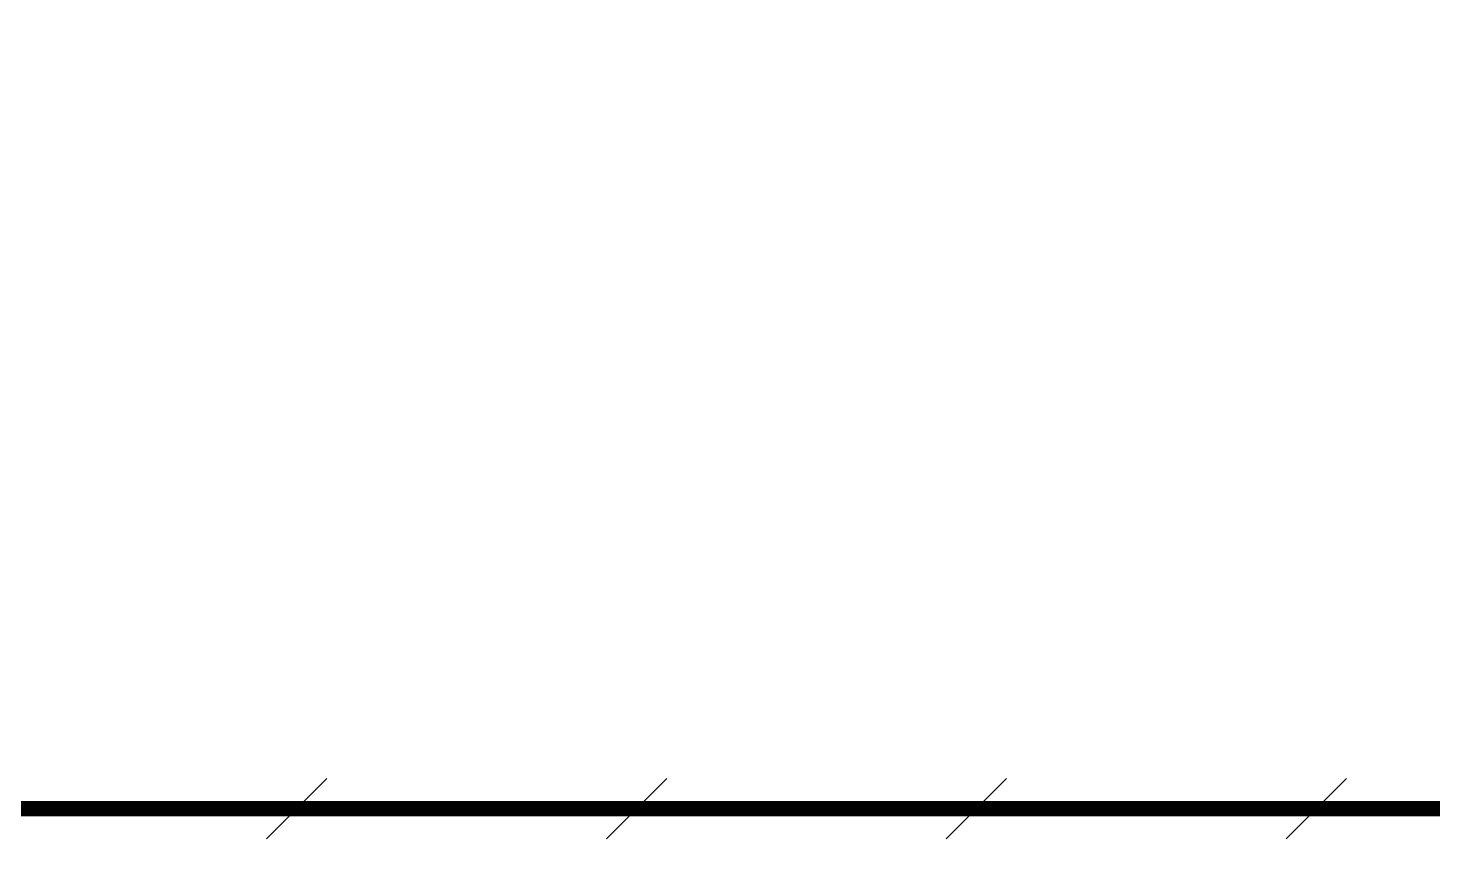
# Model space of a CAD drawing. Extents: x 3002737 to 4077523, y -995787 to -7267.
# Drawn here: x 3545304 to 3549954, y -783619 to -780910 of the extents above; entities that cross this region are included whole.
import ezdxf
from ezdxf.xclip import XClip

# ---------------------------------------------------------------- set-up
doc = ezdxf.new("R2010")
doc.units = 0
doc.header["$LTSCALE"] = 1000
doc.header["$MEASUREMENT"] = 0
doc.header["$XCLIPFRAME"] = 2
doc.linetypes.add('CENTER2', pattern=[1.125, 0.75, -0.125, 0.125, -0.125])
doc.linetypes.add('DOTE', pattern=[2.42, 2, -0.2, 0.02, -0.2])
doc.layers.get('0').update_dxf_attribs({"linetype": 'CONTINUOUS'})
for name, color, linetype in [('!!电气', 1, 'CONTINUOUS'), ('SHTLN', 4, 'CONTINUOUS'), ('WIRE-接地', 2, 'CONTINUOUS')]:
    doc.layers.add(name, color=color, linetype=linetype)
doc.layers.add('DOTE', color=19, linetype='DOTE', lineweight=9)

# ---------------------------------------------------------------- blocks, each defined once
blk = doc.blocks.new('A$C74D73064')
at = {"layer": 'DOTE', "color": 252}
blk.add_line((-86385.2, 67619.3), (196116, 67619.3), dxfattribs=at)
blk = doc.blocks.new('A$C7B1F0EBE')
at = {"color": 252}
ref = blk.add_blockref('A$C74D73064', (-53513, -33807.7), dxfattribs=at)
XClip(ref).set_block_clipping_path([(63315.4263309771, 50772.2529092039), (117315.4131985184, 70272.2529080271)])
blk = doc.blocks.new('$TelecSys$00000008')
blk.add_line((0.4, 0.4), (-0.4, -0.4))

msp = doc.modelspace()

# ---------------------------------------------------------------- linework, layer by layer
at = {"layer": 'WIRE-接地', "color": 2, "linetype": 'CENTER2', "const_width": 50}
msp.add_lwpolyline([(3555710.8, -785300.3), (3550806.5, -785300.3), (3550806.5, -784699.2), (3550054.8, -784699.2), (3550054.8, -783492.4), (3543456.8, -783492.4), (3543456.8, -784099.6), (3538058.9, -784099.6), (3538058.9, -783495.7), (3531457, -783495.7), (3531457, -784701.2), (3530710.2, -784701.2), (3530710.2, -785296.5), (3525802.7, -785296.5), (3525802.7, -784693.6), (3525056.7, -784693.6), (3525056.7, -783504.3), (3518460, -783504.3), (3518460, -784097.2), (3515754.3, -784097.2), (3515754.3, -776200.6)], dxfattribs=at)

# ---------------------------------------------------------------- block references
at = {"layer": '!!电气'}
msp.add_blockref('A$C7B1F0EBE', (3419851.8, -816586.6), dxfattribs=at)
at = {"layer": 'SHTLN', "color": 2, "xscale": 250, "yscale": 250, "zscale": 250, "rotation": 180}
for p in [(3546193.3, -783492.4), (3547318.3, -783492.4), (3548443.3, -783492.4), (3549568.3, -783492.4)]:
    msp.add_blockref('$TelecSys$00000008', p, dxfattribs=at)

doc.saveas('drawing.dxf')
